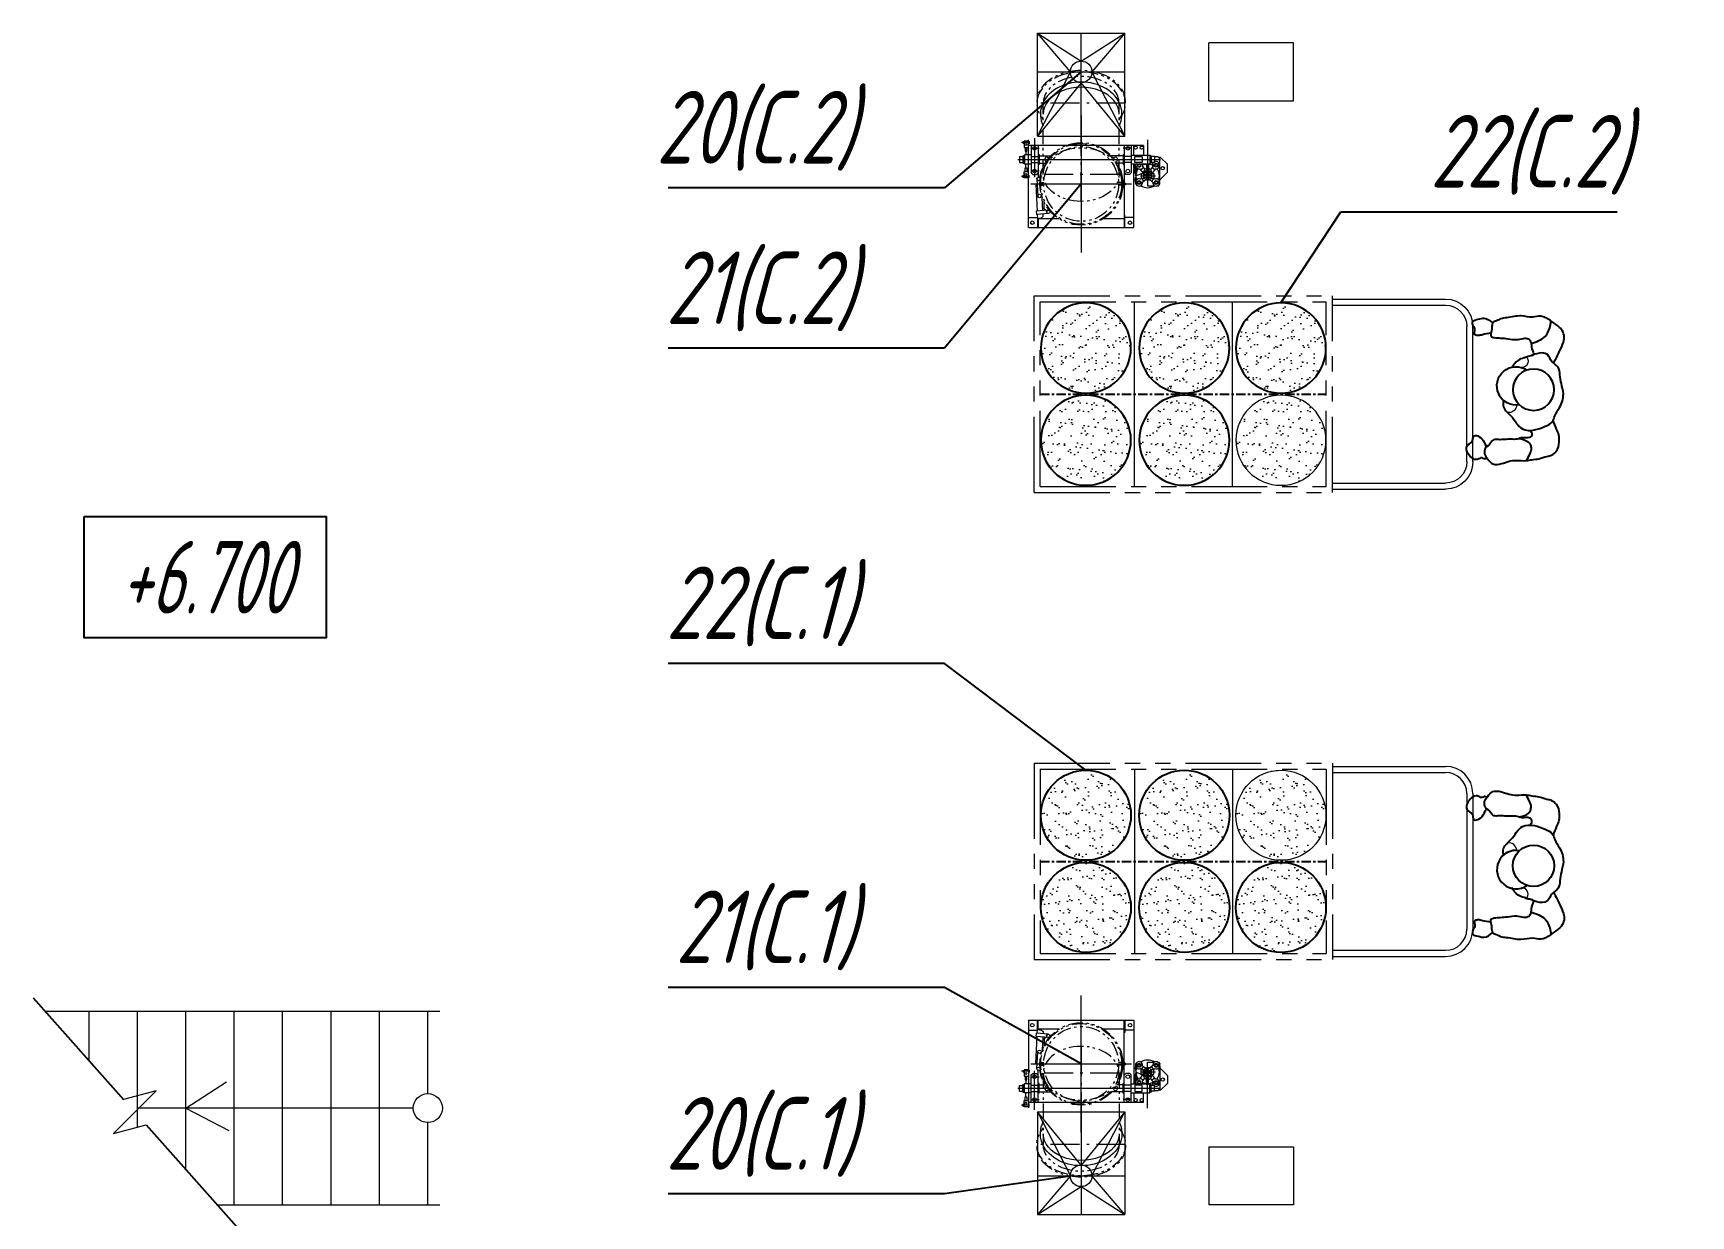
# Model space of a CAD drawing. Header units: millimetres. Extents: x -14296 to 10264, y -13087 to -5602.
# Drawn here: x -1589.6 to -1521.1, y -12655.8 to -12606.9 of the extents above; entities that cross this region are included whole.
import ezdxf
from ezdxf import colors
from ezdxf.entities.mleader import LeaderData, LeaderLine
from ezdxf.math import Vec2, Vec3

# ---------------------------------------------------------------- set-up
doc = ezdxf.new("R2010")
doc.units = ezdxf.units.MM
for name, pattern in [('ACAD_ISO10W100', [18, 12, -3, 0, -3]), ('ACAD_ISO12W100', [21, 12, -3, 0, -3, 0, -3]), ('CENTER2', [1.125, 0.75, -0.125, 0.125, -0.125]), ('PHANTOM2', [1.25, 0.625, -0.125, 0.125, -0.125, 0.125, -0.125])]:
    doc.linetypes.add(name, pattern=pattern)
for name, color, linetype, lineweight in [('1', 4, 'Continuous', 15), ('Линия выноска', 137, 'Continuous', 25), ('Рамка тонкая', 5, 'Continuous', 25), ('Строительный', 251, 'Continuous', 13), ('Текст', 7, 'Continuous', 20), ('Технологическое', 156, 'Continuous', 18)]:
    doc.layers.add(name, color=color, linetype=linetype, lineweight=lineweight)
for name, color, linetype in [('АР', 7, 'Continuous'), ('НОВЫЙ', 7, 'Continuous'), ('орудован', 7, 'Continuous')]:
    doc.layers.add(name, color=color, linetype=linetype)
doc.styles.add('Simplex', font='simplex.shx', dxfattribs={"width": 0.7, "oblique": 15})
pattern_1 = [(37.5, (-649.41193, -322.7076), (-0.0223344, 0.68315873), [0, -0.53891865, 0, -0.60273797, 0, -0.5761466]), (7.5, (-649.4119, -322.7076), (0.6274774, 1.0005968), [0, -0.29073243, 0, -0.4857359, 0, -0.18613967]), (327.5, (-649.84803, -322.7076), (1.1041249, 0.00200613), [0, -0.17727587, 0, -0.63819314, 0, -0.8331966]), (317.5, (-649.848, -322.7076), (1.0658278, 0.311181), [0, -0.08863794, 0, -0.41837106, 0, -0.47864486])]
pattern_2 = [(37.5, (-645.3432, -322.7076), (-0.0223344, 0.68315873), [0, -0.53891865, 0, -0.60273797, 0, -0.5761466]), (7.5, (-645.3432, -322.7076), (0.6274774, 1.0005968), [0, -0.29073243, 0, -0.4857359, 0, -0.18613967]), (327.5, (-645.7793, -322.7076), (1.1041249, 0.00200613), [0, -0.17727587, 0, -0.63819314, 0, -0.8331966]), (317.5, (-645.7793, -322.7076), (1.0658278, 0.311181), [0, -0.08863794, 0, -0.41837106, 0, -0.47864486])]
pattern_3 = [(37.5, (-641.3498, -322.7076), (-0.0223344, 0.68315873), [0, -0.53891865, 0, -0.60273797, 0, -0.5761466]), (7.5, (-641.3498, -322.7076), (0.6274774, 1.0005968), [0, -0.29073243, 0, -0.4857359, 0, -0.18613967]), (327.5, (-641.7859, -322.7076), (1.1041249, 0.00200613), [0, -0.17727587, 0, -0.63819314, 0, -0.8331966]), (317.5, (-641.7859, -322.7076), (1.0658278, 0.311181), [0, -0.08863794, 0, -0.41837106, 0, -0.47864486])]

# ---------------------------------------------------------------- blocks, each defined once
blk = doc.blocks.new('A$C33DA0663')
at = {"color": 5}
for p, q in [((-4.538, 1.448), (-2.77, 3.216)), ((-2.77, 3.216), (-4.119, 2.855)), ((-4.538, 1.448), (-3.19, 1.809))]:
    blk.add_line(p, q, dxfattribs=at)
at = {"layer": 'АР', "color": 5}
for p, q in [((-7.854, 7.057), (-4.119, 2.855)), ((-3.19, 1.809), (0.546, -2.393))]:
    blk.add_line(p, q, dxfattribs=at)
blk = doc.blocks.new('A$C7BDC3634')
h = blk.add_hatch()
h.set_pattern_fill('AR-SAND', color=256, scale=0.013959)
h.set_pattern_definition(pattern_1)
h.paths.add_polyline_path([(-22.357, 2.659, 1), (-18.635, 2.659, 1)])
h = blk.add_hatch()
h.set_pattern_fill('AR-SAND', color=256, scale=0.013959)
h.set_pattern_definition(pattern_2)
h.paths.add_polyline_path([(-18.288, 2.659, 1), (-14.566, 2.659, 1)])
h = blk.add_hatch()
h.set_pattern_fill('AR-SAND', color=256, scale=0.013959)
h.set_pattern_definition(pattern_3)
h.paths.add_polyline_path([(-14.295, 2.659, 1), (-10.573, 2.659, 1)])
h = blk.add_hatch()
h.set_pattern_fill('AR-SAND', color=256, scale=0.013959)
h.set_pattern_definition(pattern_1)
h.paths.add_polyline_path([(-22.357, -1.15, -1), (-18.635, -1.15, -1)])
h = blk.add_hatch()
h.set_pattern_fill('AR-SAND', color=256, scale=0.013959)
h.set_pattern_definition(pattern_2)
h.paths.add_polyline_path([(-18.288, -1.15, -1), (-14.566, -1.15, -1)])
h = blk.add_hatch()
h.set_pattern_fill('AR-SAND', color=256, scale=0.013959)
h.set_pattern_definition(pattern_3)
h.paths.add_polyline_path([(-14.295, -1.15, -1), (-10.573, -1.15, -1)])
at = {"color": 3, "linetype": 'PHANTOM2', "ltscale": 5}
for p, q in [((-22.63, 4.814), (-10.31, 4.814)), ((-22.63, 4.814), (-22.63, -3.306)), ((-10.31, 4.814), (-10.31, -3.306)), ((-22.38, 4.564), (-10.56, 4.564)), ((-22.38, 4.564), (-22.38, -3.056)), ((-10.56, 4.564), (-10.56, -3.056)), ((-22.63, -3.306), (-10.31, -3.306)), ((-22.38, -3.056), (-10.56, -3.056))]:
    blk.add_line(p, q, dxfattribs=at)
at = {"layer": '1', "color": 3}
for p, q in [((-18.485, 4.564), (-18.485, -3.056)), ((-14.433, 4.564), (-14.433, -3.056)), ((-10.31, 4.679), (-5.63, 4.679)), ((-10.31, 4.429), (-5.63, 4.429)), ((-4.755, 3.554), (-4.755, -2.046)), ((-4.505, 3.554), (-4.505, -2.046)), ((-10.31, -2.921), (-5.63, -2.921)), ((-10.31, -3.171), (-5.63, -3.171))]:
    blk.add_line(p, q, dxfattribs=at)
blk.add_circle((-12.434, 2.659), 1.861, dxfattribs=at)
for centre, radius, start, end in [((-5.63, 3.554), 1.125, 0, 90), ((-5.63, 3.554), 0.875, 0, 90), ((-5.63, -2.046), 1.125, 270, 0), ((-5.63, -2.046), 0.875, 270, 0)]:
    blk.add_arc(centre, radius, start, end, dxfattribs=at)
at = {"layer": 'НОВЫЙ', "color": 3, "linetype": 'CENTER2', "ltscale": 0.5}
blk.add_line((-22.38, 0.754), (-10.56, 0.754), dxfattribs=at)
at = {"layer": 'НОВЫЙ', "color": 3}
for centre in [(-20.496, 2.659), (-16.427, 2.659), (-20.496, -1.15), (-16.427, -1.15), (-12.434, -1.15)]:
    blk.add_circle(centre, 1.861, dxfattribs=at)
at = {"layer": 'орудован', "color": 3, "ltscale": 0.3}
blk.add_circle((-1.997, 0.571), 0.854, dxfattribs=at)
at = {"layer": 'орудован', "color": 3, "lineweight": -2, "ltscale": 0.3}
for centre, radius, start, end in [((-3.002, 1.212), 0.302, 358.73967, 104.37473), ((-2.467, -0.597), 0.248, 324.70805, 99.48056)]:
    blk.add_arc(centre, radius, start, end, dxfattribs=at)
at = {"layer": 'орудован', "color": 3, "ltscale": 0.3}
blk.add_arc((-2.717, 0.413), 0.793, 80.16708, 304.62116, dxfattribs=at)
for points in [[(-3.92, 3.394), (-4.036, 3.429), (-4.118, 3.385), (-4.219, 3.416), (-4.362, 3.459), (-4.61, 3.326), (-4.752, 3.096), (-4.758, 2.913), (-4.519, 2.683), (-4.481, 2.501), (-4.075, 2.671), (-3.92, 2.916), (-3.821, 2.836)], [(-2.119, 2.267), (-2.064, 2.45), (-2.152, 2.543), (-2.476, 2.553), (-2.666, 2.61), (-2.934, 2.618), (-3.185, 2.626), (-3.435, 2.634), (-3.644, 2.641), (-3.881, 2.892), (-3.932, 2.924), (-4.022, 3.091), (-4.017, 3.225), (-3.886, 3.437), (-3.674, 3.636), (-3.321, 3.626), (-3.003, 3.53), (-2.698, 3.492), (-2.299, 3.501), (-2.064, 3.462), (-1.775, 3.423), (-1.446, 3.327), (-1.253, 3.273), (-1.054, 3.113), (-0.936, 2.725), (-0.952, 2.443), (-1.04, 2.204), (-1.19, 1.841)], [(-2.583, 2.583), (-2.146, 2.817), (-2.098, 2.976), (-2.158, 3.23), (-2.299, 3.501)], [(-3.242, 1.029), (-3.239, 1.284), (-3.098, 1.484), (-2.928, 1.654), (-2.452, 2.192), (-1.959, 2.235), (-1.512, 2.082), (-1.225, 1.897), (-1.114, 1.655), (-0.922, 1.307), (-0.764, 0.743), (-0.845, 0.316), (-0.904, -0.048), (-0.983, -0.354), (-1.241, -0.597), (-1.422, -0.876), (-1.866, -0.916), (-2.155, -0.813), (-2.389, -0.74), (-2.631, -0.639), (-2.901, -0.33)], [(-1.152, -0.54), (-0.922, -1.015), (-0.76, -1.396), (-0.735, -1.665), (-0.856, -1.93), (-0.994, -2.065), (-1.301, -2.282), (-1.696, -2.466), (-2.022, -2.425), (-2.506, -2.475), (-3.116, -2.399), (-3.344, -2.36), (-3.521, -2.278), (-3.669, -2.21), (-3.707, -2.107), (-3.73, -1.857), (-3.751, -1.633), (-3.621, -1.585), (-3.368, -1.562), (-3.06, -1.534), (-2.697, -1.5), (-2.414, -1.549), (-2.216, -1.53), (-2.11, -1.403), (-2.061, -1.118), (-2.003, -0.865), (-2.219, -0.802), (-2.375, -0.741)], [(-2.093, -1.346), (-1.514, -1.632), (-1.325, -1.99), (-1.276, -2.266)], [(-3.756, -1.758), (-4.108, -1.698), (-4.297, -1.665), (-4.433, -1.715), (-4.415, -1.906), (-4.485, -2.058), (-4.515, -2.234), (-4.286, -2.339), (-4.03, -2.383), (-3.683, -2.191)]]:
    blk.add_spline(points, degree=3, dxfattribs=at)
blk = doc.blocks.new('_None')

msp = doc.modelspace()

# ---------------------------------------------------------------- linework, layer by layer
at = {"layer": 'Рамка тонкая'}
msp.add_lwpolyline([(-1587.5097, -12626.87237), (-1577.5097, -12626.87237), (-1577.5097, -12631.87237), (-1587.5097, -12631.87237)], close=True, dxfattribs=at)
at = {"layer": 'Строительный'}
for p, q in [((-1541.03241, -12609.70291), (-1541.03241, -12607.30291)), ((-1537.53241, -12607.30291), (-1541.03241, -12607.30291)), ((-1537.53241, -12609.70291), (-1537.53241, -12607.30291)), ((-1541.03241, -12609.70291), (-1537.53241, -12609.70291)), ((-1541.03241, -12652.90291), (-1537.53241, -12652.90291)), ((-1541.03241, -12652.90291), (-1541.03241, -12655.30291)), ((-1537.53241, -12652.90291), (-1537.53241, -12655.30291)), ((-1537.53241, -12655.30291), (-1541.03241, -12655.30291))]:
    msp.add_line(p, q, dxfattribs=at)
at = {"layer": 'Строительный', "ltscale": 0.3}
for p, q in [((-1589.1201, -12647.30291), (-1572.80741, -12647.30291)), ((-1587.30741, -12649.34219), (-1587.30741, -12647.30291)), ((-1585.30741, -12652.08558), (-1585.30741, -12647.30291)), ((-1583.30741, -12653.84219), (-1583.30741, -12647.30291)), ((-1581.30741, -12655.30291), (-1581.30741, -12647.30291)), ((-1579.30741, -12655.30291), (-1579.30741, -12647.30291)), ((-1577.30741, -12655.30291), (-1577.30741, -12647.30291)), ((-1575.30741, -12655.30291), (-1575.30741, -12647.30291)), ((-1573.30741, -12650.70291), (-1573.30741, -12647.30291)), ((-1583.30741, -12651.30291), (-1581.62308, -12650.22447)), ((-1573.90741, -12651.30291), (-1585.30741, -12651.30291)), ((-1583.30741, -12651.30291), (-1581.53128, -12652.22236)), ((-1573.30741, -12655.30291), (-1573.30741, -12651.90291)), ((-1582.00899, -12655.30291), (-1572.80741, -12655.30291))]:
    msp.add_line(p, q, dxfattribs=at)
msp.add_circle((-1573.30741, -12651.30291), 0.6, dxfattribs=at)
at = {"layer": 'Технологическое', "ltscale": 0.6}
for p, q in [((-1548.10741, -12606.90285), (-1544.50741, -12606.90285)), ((-1548.10741, -12611.15285), (-1548.10741, -12606.90285)), ((-1546.75241, -12608.50291), (-1548.10741, -12606.90285)), ((-1548.10741, -12606.90285), (-1546.30741, -12608.05791)), ((-1546.30741, -12611.15285), (-1546.30741, -12606.90285)), ((-1546.30741, -12608.05791), (-1544.50741, -12606.90285)), ((-1544.50741, -12606.90285), (-1545.86241, -12608.50291)), ((-1544.50741, -12611.15285), (-1544.50741, -12606.90285)), ((-1548.10741, -12608.50291), (-1544.50741, -12608.50291)), ((-1548.10741, -12611.15285), (-1546.75241, -12608.50291)), ((-1545.86241, -12608.50291), (-1544.50741, -12611.15285)), ((-1546.30741, -12608.94791), (-1548.10741, -12611.15285)), ((-1544.50741, -12611.15285), (-1546.30741, -12608.94791)), ((-1546.30741, -12610.29887), (-1546.30741, -12615.95789)), ((-1548.48491, -12611.35735), (-1548.66417, -12611.35735)), ((-1548.66417, -12611.35735), (-1548.66417, -12611.62154)), ((-1548.48491, -12614.93292), (-1548.48491, -12611.31419)), ((-1548.44989, -12611.36596), (-1548.44989, -12611.47365)), ((-1548.23145, -12611.23467), (-1548.23145, -12612.84514)), ((-1548.10741, -12611.15285), (-1544.50741, -12611.15285)), ((-1543.56113, -12611.30366), (-1543.56113, -12613.20205)), ((-1548.85146, -12612.00104), (-1548.85146, -12612.24067)), ((-1548.85146, -12612.00104), (-1548.71748, -12612.00104)), ((-1548.44989, -12611.41981), (-1548.76621, -12611.41981)), ((-1548.71748, -12612.00104), (-1548.71748, -12611.9647)), ((-1548.71748, -12611.9647), (-1548.67529, -12611.9647)), ((-1548.71748, -12612.00104), (-1548.71748, -12612.24067)), ((-1548.7083, -12611.36982), (-1548.7083, -12611.47414)), ((-1548.67529, -12611.9647), (-1548.65419, -12611.93898)), ((-1548.67529, -12611.9647), (-1548.67529, -12612.27701)), ((-1548.66417, -12611.62154), (-1548.48491, -12611.62154)), ((-1548.36751, -12611.93054), (-1548.65419, -12611.93054)), ((-1548.65419, -12611.93054), (-1548.65419, -12612.31118)), ((-1548.62312, -12611.62154), (-1548.62312, -12611.77198)), ((-1548.62312, -12611.77198), (-1548.55789, -12611.77198)), ((-1548.5905, -12611.77198), (-1548.5905, -12611.92758)), ((-1548.55789, -12611.77198), (-1548.55789, -12611.62154)), ((-1543.73508, -12611.53757), (-1548.47321, -12611.53757)), ((-1548.3871, -12611.65336), (-1548.04272, -12611.65336)), ((-1548.36751, -12611.53757), (-1548.36751, -12612.67197)), ((-1548.36751, -12611.99374), (-1548.08283, -12611.99374)), ((-1548.08283, -12611.53757), (-1548.08283, -12612.85705)), ((-1548.04114, -12611.91862), (-1548.08283, -12611.91862)), ((-1548.04114, -12611.91862), (-1548.04114, -12612.32309)), ((-1548.04114, -12611.91862), (-1548.04114, -12611.91862)), ((-1548.04114, -12611.97235), (-1547.56114, -12611.97235)), ((-1544.57367, -12611.97235), (-1545.05367, -12611.97235)), ((-1544.57367, -12611.91862), (-1544.53198, -12611.91862)), ((-1544.57367, -12611.91862), (-1544.57367, -12612.32309)), ((-1544.22772, -12611.65336), (-1544.57209, -12611.65336)), ((-1544.53198, -12611.53757), (-1544.53198, -12613.06545)), ((-1544.24731, -12611.99374), (-1544.53198, -12611.99374)), ((-1544.24731, -12611.53757), (-1544.24731, -12612.67197)), ((-1544.24731, -12611.93898), (-1543.47531, -12611.93898)), ((-1544.12991, -12611.93898), (-1544.12991, -12611.53757)), ((-1544.08714, -12611.99401), (-1543.78976, -12611.99401)), ((-1544.08714, -12612.2477), (-1544.08714, -12611.99401)), ((-1543.78976, -12611.99401), (-1543.78976, -12612.2477)), ((-1543.73508, -12611.53757), (-1543.73508, -12611.93898)), ((-1543.47531, -12611.93898), (-1543.47531, -12612.30274)), ((-1543.45421, -12611.9647), (-1543.47531, -12611.93898)), ((-1543.41201, -12611.9647), (-1543.45421, -12611.9647)), ((-1543.45421, -12611.9647), (-1543.45421, -12612.27701)), ((-1543.41201, -12612.00104), (-1543.41201, -12611.9647)), ((-1543.27804, -12612.00104), (-1543.41201, -12612.00104)), ((-1543.41201, -12612.00104), (-1543.41201, -12612.24067)), ((-1543.27804, -12612.00104), (-1543.27804, -12612.24067)), ((-1543.13854, -12612.01235), (-1543.27804, -12612.01235)), ((-1543.06075, -12612.09014), (-1543.13854, -12612.01235)), ((-1543.02358, -12612.03978), (-1543.1111, -12612.03978)), ((-1542.74471, -12612.31865), (-1543.02358, -12612.03978)), ((-1548.93047, -12612.12086), (-1543.03018, -12612.12086)), ((-1548.85146, -12612.24067), (-1548.71748, -12612.24067)), ((-1548.71748, -12612.24067), (-1548.71748, -12612.27701)), ((-1548.71748, -12612.27701), (-1548.67529, -12612.27701)), ((-1548.67529, -12612.27701), (-1548.65419, -12612.30274)), ((-1548.66417, -12612.88437), (-1548.66417, -12612.62018)), ((-1548.66417, -12612.62018), (-1548.48491, -12612.62018)), ((-1548.36751, -12612.31118), (-1548.65419, -12612.31118)), ((-1548.62312, -12612.62018), (-1548.62312, -12612.46974)), ((-1548.62312, -12612.46974), (-1548.55789, -12612.46974)), ((-1548.5905, -12612.46974), (-1548.5905, -12612.31414)), ((-1548.55789, -12612.46974), (-1548.55789, -12612.62018)), ((-1548.3871, -12612.58835), (-1548.04272, -12612.58835)), ((-1548.36751, -12612.24798), (-1548.08283, -12612.24798)), ((-1548.36751, -12612.67197), (-1548.30418, -12612.7353)), ((-1548.30418, -12612.7353), (-1548.15928, -12612.7353)), ((-1548.08283, -12612.65942), (-1548.15872, -12612.7353)), ((-1548.04114, -12612.32309), (-1548.08283, -12612.32309)), ((-1548.04114, -12612.26937), (-1547.78062, -12612.26937)), ((-1547.89714, -12612.51112), (-1547.92566, -12612.50005)), ((-1547.84735, -12612.3957), (-1547.84735, -12612.26937)), ((-1544.57367, -12612.26937), (-1544.8342, -12612.26937)), ((-1544.76746, -12612.3957), (-1544.76746, -12612.26937)), ((-1544.71768, -12612.51112), (-1544.68915, -12612.50005)), ((-1544.57367, -12612.32309), (-1544.53198, -12612.32309)), ((-1544.24731, -12612.24798), (-1544.53198, -12612.24798)), ((-1544.53198, -12612.65942), (-1544.45609, -12612.7353)), ((-1544.31063, -12612.7353), (-1544.45554, -12612.7353)), ((-1544.24731, -12612.67197), (-1544.31063, -12612.7353)), ((-1544.24731, -12612.30274), (-1543.60196, -12612.30274)), ((-1544.12991, -12614.93292), (-1544.12991, -12612.30274)), ((-1544.09108, -12612.55701), (-1544.09108, -12612.42789)), ((-1544.09108, -12612.42789), (-1544.04664, -12612.42789)), ((-1544.04664, -12612.55701), (-1544.09108, -12612.55701)), ((-1543.78976, -12612.2477), (-1544.08714, -12612.2477)), ((-1544.07903, -12612.42789), (-1544.07903, -12612.30274)), ((-1544.07903, -12612.703), (-1544.07903, -12612.55701)), ((-1544.04664, -12612.703), (-1544.07903, -12612.703)), ((-1544.04664, -12612.80088), (-1544.04664, -12612.41366)), ((-1544.04664, -12612.80088), (-1543.81485, -12612.69741)), ((-1544.00155, -12612.59656), (-1544.00155, -12612.45307)), ((-1543.88975, -12612.50163), (-1543.73211, -12612.7033)), ((-1543.85563, -12612.54527), (-1543.7378, -12612.45316)), ((-1543.82456, -12612.7033), (-1543.82456, -12612.89847)), ((-1543.82456, -12612.7033), (-1543.72703, -12612.7033)), ((-1543.77191, -12612.40952), (-1543.67552, -12612.53284)), ((-1543.72703, -12612.7033), (-1543.72703, -12612.89847)), ((-1543.60196, -12612.29526), (-1543.5203, -12612.29526)), ((-1543.60196, -12612.29526), (-1543.60196, -12612.96168)), ((-1543.60196, -12612.70318), (-1543.5203, -12612.70318)), ((-1543.5203, -12612.29526), (-1543.5203, -12612.96168)), ((-1543.5203, -12612.30274), (-1543.47531, -12612.30274)), ((-1543.45421, -12612.27701), (-1543.47531, -12612.30274)), ((-1543.41201, -12612.27701), (-1543.45421, -12612.27701)), ((-1543.35035, -12612.40952), (-1543.44675, -12612.53284)), ((-1543.27804, -12612.24067), (-1543.41201, -12612.24067)), ((-1543.41201, -12612.24067), (-1543.41201, -12612.27701)), ((-1543.39523, -12612.7033), (-1543.2977, -12612.7033)), ((-1543.39523, -12612.7033), (-1543.39523, -12612.89847)), ((-1543.23251, -12612.50163), (-1543.39016, -12612.7033)), ((-1543.26663, -12612.54527), (-1543.38446, -12612.45316)), ((-1543.2977, -12612.7033), (-1543.2977, -12612.89847)), ((-1543.06075, -12613.03254), (-1543.06075, -12612.09014)), ((-1542.74471, -12612.64425), (-1543.06075, -12612.96028)), ((-1542.74471, -12612.64425), (-1542.74471, -12612.31865)), ((-1548.44989, -12612.82191), (-1548.76621, -12612.82191)), ((-1548.7083, -12612.8719), (-1548.7083, -12612.76758)), ((-1548.48491, -12612.88437), (-1548.66417, -12612.88437)), ((-1548.44989, -12612.87576), (-1548.44989, -12612.76806)), ((-1548.38408, -12613.12838), (-1544.23073, -12613.12838)), ((-1548.12379, -12613.15778), (-1548.18251, -12613.15778)), ((-1548.18251, -12613.15778), (-1548.12604, -12614.25153)), ((-1548.13579, -12612.92525), (-1548.09924, -12613.63315)), ((-1547.97574, -12613.07644), (-1547.85323, -12613.07644)), ((-1547.97574, -12613.18032), (-1547.85323, -12613.18032)), ((-1544.63908, -12613.07644), (-1544.76159, -12613.07644)), ((-1544.63908, -12613.18032), (-1544.76159, -12613.18032)), ((-1544.53198, -12613.19131), (-1544.53198, -12614.93292)), ((-1544.06605, -12612.95848), (-1544.12991, -12612.95848)), ((-1544.06605, -12612.87066), (-1544.04334, -12612.85732)), ((-1544.06605, -12613.069), (-1544.06605, -12612.87066)), ((-1543.86116, -12612.80088), (-1543.23405, -12612.80088)), ((-1543.85926, -12612.9318), (-1543.81501, -12612.89847)), ((-1543.82456, -12612.89847), (-1543.72703, -12612.89847)), ((-1543.81501, -12612.89847), (-1543.72503, -12613.01794)), ((-1543.76928, -12613.05127), (-1543.63444, -12612.94971)), ((-1543.72703, -12612.74265), (-1543.60196, -12612.74265)), ((-1543.72703, -12612.85912), (-1543.60196, -12612.85912)), ((-1543.56113, -12613.20205), (-1543.27202, -12613.20205)), ((-1543.5203, -12612.74265), (-1543.39523, -12612.74265)), ((-1543.5203, -12612.85912), (-1543.39523, -12612.85912)), ((-1543.35298, -12613.05127), (-1543.48783, -12612.94971)), ((-1543.30725, -12612.89847), (-1543.39723, -12613.01794)), ((-1543.39523, -12612.89847), (-1543.2977, -12612.89847)), ((-1543.263, -12612.9318), (-1543.30725, -12612.89847)), ((-1543.13823, -12613.20205), (-1543.11564, -12613.20205)), ((-1543.11564, -12613.20205), (-1543.06075, -12613.12838)), ((-1543.06075, -12613.12838), (-1543.06075, -12613.10547)), ((-1547.88728, -12614.23273), (-1547.9149, -12613.69778)), ((-1547.83935, -12614.16683), (-1547.83935, -12613.87764)), ((-1544.71768, -12613.74563), (-1544.68915, -12613.75671)), ((-1548.48491, -12614.51932), (-1548.11441, -12614.51932)), ((-1547.66938, -12614.21558), (-1548.16468, -12614.25457)), ((-1548.16468, -12614.25457), (-1548.15363, -12614.39492)), ((-1547.65834, -12614.35594), (-1548.15363, -12614.39492)), ((-1548.11878, -12614.39218), (-1548.11041, -12614.55425)), ((-1548.11441, -12614.51932), (-1548.11441, -12614.93292)), ((-1548.11041, -12614.55425), (-1547.94161, -12614.52707)), ((-1548.08283, -12614.54981), (-1548.08283, -12614.93292)), ((-1547.22583, -12614.5653), (-1548.08283, -12614.5653)), ((-1547.94161, -12614.52707), (-1547.8755, -12614.46096)), ((-1547.8755, -12614.46096), (-1547.88002, -12614.37339)), ((-1547.76069, -12614.22277), (-1547.83935, -12614.16683)), ((-1544.53198, -12614.5653), (-1545.38899, -12614.5653)), ((-1544.50041, -12614.42289), (-1544.53198, -12614.42289)), ((-1544.50041, -12614.93292), (-1544.50041, -12614.42289)), ((-1544.12991, -12614.51932), (-1544.50041, -12614.51932)), ((-1548.48491, -12614.93292), (-1544.12991, -12614.93292)), ((-1546.30741, -12652.30695), (-1546.30741, -12646.64794)), ((-1548.48491, -12647.6729), (-1544.12991, -12647.6729)), ((-1548.48491, -12647.6729), (-1548.48491, -12651.29163)), ((-1548.11441, -12648.0865), (-1548.11441, -12647.6729)), ((-1548.08283, -12648.05601), (-1548.08283, -12647.6729)), ((-1544.53198, -12649.41451), (-1544.53198, -12647.6729)), ((-1544.50041, -12647.6729), (-1544.50041, -12648.18293)), ((-1544.12991, -12647.6729), (-1544.12991, -12650.30308)), ((-1548.48491, -12648.0865), (-1548.11441, -12648.0865)), ((-1548.18251, -12649.44804), (-1548.12604, -12648.3543)), ((-1548.16468, -12648.35125), (-1548.15363, -12648.2109)), ((-1547.66938, -12648.39024), (-1548.16468, -12648.35125)), ((-1547.65834, -12648.24988), (-1548.15363, -12648.2109)), ((-1548.11878, -12648.21364), (-1548.11041, -12648.05157)), ((-1548.11041, -12648.05157), (-1547.94161, -12648.07875)), ((-1547.22583, -12648.04052), (-1548.08283, -12648.04052)), ((-1547.94161, -12648.07875), (-1547.8755, -12648.14486)), ((-1547.8755, -12648.14486), (-1547.88002, -12648.23243)), ((-1544.53198, -12648.04052), (-1545.38899, -12648.04052)), ((-1544.50041, -12648.18293), (-1544.53198, -12648.18293)), ((-1544.12991, -12648.0865), (-1544.50041, -12648.0865)), ((-1548.13579, -12649.68057), (-1548.09924, -12648.97267)), ((-1547.88728, -12648.37309), (-1547.9149, -12648.90805)), ((-1547.76069, -12648.38305), (-1547.83935, -12648.43899)), ((-1547.83935, -12648.43899), (-1547.83935, -12648.72818)), ((-1544.71768, -12648.86019), (-1544.68915, -12648.84911)), ((-1548.48491, -12649.72145), (-1548.66417, -12649.72145)), ((-1548.66417, -12649.72145), (-1548.66417, -12649.98565)), ((-1548.44989, -12649.73006), (-1548.44989, -12649.83776)), ((-1548.38408, -12649.47744), (-1544.23073, -12649.47744)), ((-1548.12379, -12649.44804), (-1548.18251, -12649.44804)), ((-1547.97574, -12649.4255), (-1547.85323, -12649.4255)), ((-1547.97574, -12649.52939), (-1547.85323, -12649.52939)), ((-1544.63908, -12649.4255), (-1544.76159, -12649.4255)), ((-1544.63908, -12649.52939), (-1544.76159, -12649.52939)), ((-1544.53198, -12651.06825), (-1544.53198, -12649.54037)), ((-1544.06605, -12649.64734), (-1544.12991, -12649.64734)), ((-1544.06605, -12649.53682), (-1544.06605, -12649.73516)), ((-1543.85926, -12649.67403), (-1543.81501, -12649.70735)), ((-1543.82456, -12649.90252), (-1543.82456, -12649.70735)), ((-1543.82456, -12649.70735), (-1543.72703, -12649.70735)), ((-1543.81501, -12649.70735), (-1543.72503, -12649.58788)), ((-1543.76928, -12649.55455), (-1543.63444, -12649.65611)), ((-1543.72703, -12649.90252), (-1543.72703, -12649.70735)), ((-1543.60196, -12650.31056), (-1543.60196, -12649.64414)), ((-1543.56113, -12651.30217), (-1543.56113, -12649.40377)), ((-1543.56113, -12649.40377), (-1543.27202, -12649.40377)), ((-1543.5203, -12650.31056), (-1543.5203, -12649.64414)), ((-1543.35298, -12649.55455), (-1543.48783, -12649.65611)), ((-1543.30725, -12649.70735), (-1543.39723, -12649.58788)), ((-1543.39523, -12649.70735), (-1543.2977, -12649.70735)), ((-1543.39523, -12649.90252), (-1543.39523, -12649.70735)), ((-1543.263, -12649.67403), (-1543.30725, -12649.70735)), ((-1543.2977, -12649.90252), (-1543.2977, -12649.70735)), ((-1543.13823, -12649.40377), (-1543.11564, -12649.40377)), ((-1543.11564, -12649.40377), (-1543.06075, -12649.47744)), ((-1543.06075, -12649.47744), (-1543.06075, -12649.50036)), ((-1543.06075, -12649.57328), (-1543.06075, -12650.51568)), ((-1542.74471, -12649.96157), (-1543.06075, -12649.64554)), ((-1548.85146, -12650.60478), (-1548.85146, -12650.36515)), ((-1548.85146, -12650.36515), (-1548.71748, -12650.36515)), ((-1548.44989, -12649.78391), (-1548.76621, -12649.78391)), ((-1548.71748, -12650.36515), (-1548.71748, -12650.32881)), ((-1548.71748, -12650.32881), (-1548.67529, -12650.32881)), ((-1548.71748, -12650.60478), (-1548.71748, -12650.36515)), ((-1548.7083, -12649.73392), (-1548.7083, -12649.83824)), ((-1548.67529, -12650.32881), (-1548.65419, -12650.30308)), ((-1548.67529, -12650.64112), (-1548.67529, -12650.32881)), ((-1548.66417, -12649.98565), (-1548.48491, -12649.98565)), ((-1548.65419, -12650.67528), (-1548.65419, -12650.29465)), ((-1548.36751, -12650.29465), (-1548.65419, -12650.29465)), ((-1548.62312, -12649.98565), (-1548.62312, -12650.13608)), ((-1548.62312, -12650.13608), (-1548.55789, -12650.13608)), ((-1548.5905, -12650.13608), (-1548.5905, -12650.29168)), ((-1548.55789, -12650.13608), (-1548.55789, -12649.98565)), ((-1548.3871, -12650.01747), (-1548.04272, -12650.01747)), ((-1548.36751, -12649.93385), (-1548.30418, -12649.87052)), ((-1548.36751, -12651.06825), (-1548.36751, -12649.93385)), ((-1548.36751, -12650.35784), (-1548.08283, -12650.35784)), ((-1548.30418, -12649.87052), (-1548.15928, -12649.87052)), ((-1548.23145, -12651.37115), (-1548.23145, -12649.76068)), ((-1548.08283, -12649.94641), (-1548.15872, -12649.87052)), ((-1548.08283, -12651.06825), (-1548.08283, -12649.74877)), ((-1548.04114, -12650.28273), (-1548.08283, -12650.28273)), ((-1548.04114, -12650.6872), (-1548.04114, -12650.28273)), ((-1548.04114, -12650.33646), (-1547.78062, -12650.33646)), ((-1547.89714, -12650.0947), (-1547.92566, -12650.10577)), ((-1547.84735, -12650.21012), (-1547.84735, -12650.33646)), ((-1544.57367, -12650.33646), (-1544.8342, -12650.33646)), ((-1544.76746, -12650.21012), (-1544.76746, -12650.33646)), ((-1544.71768, -12650.0947), (-1544.68915, -12650.10577)), ((-1544.57367, -12650.28273), (-1544.53198, -12650.28273)), ((-1544.57367, -12650.6872), (-1544.57367, -12650.28273)), ((-1544.53198, -12649.94641), (-1544.45609, -12649.87052)), ((-1544.24731, -12650.35784), (-1544.53198, -12650.35784)), ((-1544.31063, -12649.87052), (-1544.45554, -12649.87052)), ((-1544.24731, -12649.93385), (-1544.31063, -12649.87052)), ((-1544.24731, -12651.06825), (-1544.24731, -12649.93385)), ((-1544.24731, -12650.30308), (-1543.60196, -12650.30308)), ((-1544.04664, -12650.04881), (-1544.09108, -12650.04881)), ((-1544.09108, -12650.04881), (-1544.09108, -12650.17793)), ((-1544.09108, -12650.17793), (-1544.04664, -12650.17793)), ((-1543.78976, -12650.35812), (-1544.08714, -12650.35812)), ((-1544.08714, -12650.35812), (-1544.08714, -12650.61181)), ((-1544.04664, -12649.90282), (-1544.07903, -12649.90282)), ((-1544.07903, -12649.90282), (-1544.07903, -12650.04881)), ((-1544.07903, -12650.17793), (-1544.07903, -12650.30308)), ((-1544.06605, -12649.73516), (-1544.04334, -12649.74851)), ((-1544.04664, -12649.80494), (-1543.81485, -12649.90841)), ((-1544.04664, -12649.80494), (-1544.04664, -12650.19216)), ((-1544.00155, -12650.00926), (-1544.00155, -12650.15275)), ((-1543.88975, -12650.10419), (-1543.73211, -12649.90252)), ((-1543.86116, -12649.80494), (-1543.23405, -12649.80494)), ((-1543.85563, -12650.06055), (-1543.7378, -12650.15266)), ((-1543.82456, -12649.90252), (-1543.72703, -12649.90252)), ((-1543.78976, -12650.61181), (-1543.78976, -12650.35812)), ((-1543.77191, -12650.1963), (-1543.67552, -12650.07299)), ((-1543.72703, -12649.7467), (-1543.60196, -12649.7467)), ((-1543.72703, -12649.86318), (-1543.60196, -12649.86318)), ((-1543.60196, -12649.90264), (-1543.5203, -12649.90264)), ((-1543.60196, -12650.31056), (-1543.5203, -12650.31056)), ((-1543.5203, -12649.7467), (-1543.39523, -12649.7467)), ((-1543.5203, -12649.86318), (-1543.39523, -12649.86318)), ((-1543.5203, -12650.30308), (-1543.47531, -12650.30308)), ((-1543.47531, -12650.66684), (-1543.47531, -12650.30308)), ((-1543.45421, -12650.32881), (-1543.47531, -12650.30308)), ((-1543.41201, -12650.32881), (-1543.45421, -12650.32881)), ((-1543.45421, -12650.64112), (-1543.45421, -12650.32881)), ((-1543.35035, -12650.1963), (-1543.44675, -12650.07299)), ((-1543.41201, -12650.36515), (-1543.41201, -12650.32881)), ((-1543.27804, -12650.36515), (-1543.41201, -12650.36515)), ((-1543.41201, -12650.60478), (-1543.41201, -12650.36515)), ((-1543.39523, -12649.90252), (-1543.2977, -12649.90252)), ((-1543.23251, -12650.10419), (-1543.39016, -12649.90252)), ((-1543.26663, -12650.06055), (-1543.38446, -12650.15266)), ((-1543.27804, -12650.60478), (-1543.27804, -12650.36515)), ((-1542.74471, -12650.28717), (-1543.02358, -12650.56604)), ((-1542.74471, -12649.96157), (-1542.74471, -12650.28717)), ((-1548.93047, -12650.48496), (-1543.03018, -12650.48496)), ((-1548.85146, -12650.60478), (-1548.71748, -12650.60478)), ((-1548.71748, -12650.60478), (-1548.71748, -12650.64112)), ((-1548.71748, -12650.64112), (-1548.67529, -12650.64112)), ((-1548.67529, -12650.64112), (-1548.65419, -12650.66684)), ((-1548.66417, -12651.24847), (-1548.66417, -12650.98428)), ((-1548.66417, -12650.98428), (-1548.48491, -12650.98428)), ((-1548.36751, -12650.67528), (-1548.65419, -12650.67528)), ((-1548.62312, -12650.98428), (-1548.62312, -12650.83385)), ((-1548.62312, -12650.83385), (-1548.55789, -12650.83385)), ((-1548.5905, -12650.83385), (-1548.5905, -12650.67824)), ((-1548.55789, -12650.83385), (-1548.55789, -12650.98428)), ((-1543.73508, -12651.06825), (-1548.47321, -12651.06825)), ((-1548.3871, -12650.95246), (-1548.04272, -12650.95246)), ((-1548.36751, -12650.61208), (-1548.08283, -12650.61208)), ((-1548.04114, -12650.6872), (-1548.08283, -12650.6872)), ((-1548.04114, -12650.63347), (-1547.56114, -12650.63347)), ((-1548.04114, -12650.6872), (-1548.04114, -12650.6872)), ((-1544.57367, -12650.63347), (-1545.05367, -12650.63347)), ((-1544.57367, -12650.6872), (-1544.53198, -12650.6872)), ((-1544.22772, -12650.95246), (-1544.57209, -12650.95246)), ((-1544.24731, -12650.61208), (-1544.53198, -12650.61208)), ((-1544.24731, -12650.66684), (-1543.47531, -12650.66684)), ((-1544.12991, -12650.66684), (-1544.12991, -12651.06825)), ((-1544.08714, -12650.61181), (-1543.78976, -12650.61181)), ((-1543.73508, -12651.06825), (-1543.73508, -12650.66684)), ((-1543.45421, -12650.64112), (-1543.47531, -12650.66684)), ((-1543.41201, -12650.64112), (-1543.45421, -12650.64112)), ((-1543.27804, -12650.60478), (-1543.41201, -12650.60478)), ((-1543.41201, -12650.60478), (-1543.41201, -12650.64112)), ((-1543.13854, -12650.59348), (-1543.27804, -12650.59348)), ((-1543.06075, -12650.51568), (-1543.13854, -12650.59348)), ((-1543.02358, -12650.56604), (-1543.1111, -12650.56604)), ((-1548.44989, -12651.18602), (-1548.76621, -12651.18602)), ((-1548.7083, -12651.23601), (-1548.7083, -12651.13169)), ((-1548.48491, -12651.24847), (-1548.66417, -12651.24847)), ((-1548.44989, -12651.23986), (-1548.44989, -12651.13217)), ((-1548.10741, -12651.45297), (-1544.50741, -12651.45297)), ((-1548.10741, -12651.45297), (-1548.10741, -12655.70297)), ((-1546.30741, -12653.65791), (-1548.10741, -12651.45297)), ((-1548.10741, -12651.45297), (-1546.75241, -12654.10291)), ((-1546.30741, -12651.45297), (-1546.30741, -12655.70297)), ((-1544.50741, -12651.45297), (-1546.30741, -12653.65791)), ((-1545.86241, -12654.10291), (-1544.50741, -12651.45297)), ((-1544.50741, -12651.45297), (-1544.50741, -12655.70297)), ((-1548.10741, -12654.10291), (-1544.50741, -12654.10291)), ((-1546.75241, -12654.10291), (-1548.10741, -12655.70297)), ((-1544.50741, -12655.70297), (-1545.86241, -12654.10291)), ((-1548.10741, -12655.70297), (-1546.30741, -12654.54791)), ((-1546.30741, -12654.54791), (-1544.50741, -12655.70297)), ((-1548.10741, -12655.70297), (-1544.50741, -12655.70297))]:
    msp.add_line(p, q, dxfattribs=at)
at = {"layer": 'Технологическое', "linetype": 'ACAD_ISO10W100', "ltscale": 0.1}
for p, q in [((-1546.30741, -12613.85013), (-1546.30741, -12608.44659)), ((-1544.47664, -12609.79855), (-1548.13818, -12609.79855)), ((-1544.74166, -12612.74298), (-1547.87315, -12612.74298)), ((-1546.30741, -12648.75569), (-1546.30741, -12654.15923)), ((-1544.74166, -12649.86284), (-1547.87315, -12649.86284)), ((-1544.47664, -12652.80727), (-1548.13818, -12652.80727))]:
    msp.add_line(p, q, dxfattribs=at)
at = {"layer": 'Технологическое', "linetype": 'ACAD_ISO12W100', "ltscale": 0.05}
for p, q in [((-1547.87315, -12612.74298), (-1547.87315, -12609.79855)), ((-1544.74166, -12612.74298), (-1544.74166, -12609.79855)), ((-1547.87315, -12649.86284), (-1547.87315, -12652.80727)), ((-1544.74166, -12649.86284), (-1544.74166, -12652.80727))]:
    msp.add_line(p, q, dxfattribs=at)
at = {"layer": 'Технологическое', "ltscale": 0.6}
for centre, radius in [((-1546.30741, -12608.50291), 0.445), ((-1548.58968, -12611.50534), 0.03918), ((-1548.23145, -12611.65336), 0.07604), ((-1544.38336, -12611.65336), 0.07604), ((-1544.05499, -12611.63339), 0.06552), ((-1543.81, -12611.63339), 0.06552), ((-1548.58968, -12612.73638), 0.03918), ((-1548.23145, -12612.5979), 0.07604), ((-1544.38336, -12612.5979), 0.07604), ((-1543.21212, -12612.35412), 0.07987), ((-1543.21212, -12612.35412), 0.05447), ((-1542.93531, -12612.48145), 0.06571), ((-1548.0654, -12612.92525), 0.0704), ((-1544.53937, -12613.12838), 0.06336), ((-1544.53937, -12613.12838), 0.04646), ((-1543.91714, -12613.069), 0.07987), ((-1543.91714, -12613.069), 0.05447), ((-1543.20513, -12613.069), 0.07987), ((-1543.20513, -12613.069), 0.05447), ((-1548.02894, -12613.62952), 0.0704), ((-1548.32625, -12614.73089), 0.07283), ((-1547.66418, -12614.28578), 0.0704), ((-1544.28857, -12614.73089), 0.07283), ((-1548.32625, -12647.87493), 0.07283), ((-1547.66418, -12648.32004), 0.0704), ((-1544.28857, -12647.87493), 0.07283), ((-1548.02894, -12648.9763), 0.0704), ((-1548.0654, -12649.68057), 0.0704), ((-1544.53937, -12649.47744), 0.06336), ((-1544.53937, -12649.47744), 0.04646), ((-1543.91714, -12649.53682), 0.07987), ((-1543.91714, -12649.53682), 0.05447), ((-1543.20513, -12649.53682), 0.07987), ((-1543.20513, -12649.53682), 0.05447), ((-1548.58968, -12649.86944), 0.03918), ((-1548.23145, -12650.00792), 0.07604), ((-1544.38336, -12650.00792), 0.07604), ((-1543.21212, -12650.2517), 0.07987), ((-1543.21212, -12650.2517), 0.05447), ((-1542.93531, -12650.12437), 0.06571), ((-1548.58968, -12651.10048), 0.03918), ((-1548.23145, -12650.95246), 0.07604), ((-1544.38336, -12650.95246), 0.07604), ((-1544.05499, -12650.97243), 0.06552), ((-1543.81, -12650.97243), 0.06552), ((-1546.30741, -12654.10291), 0.445)]:
    msp.add_circle(centre, radius, dxfattribs=at)
at = {"layer": 'Технологическое', "linetype": 'ACAD_ISO12W100', "ltscale": 0.05}
for centre, radius in [((-1546.30741, -12613.12838), 1.70536), ((-1546.30741, -12613.12838), 1.66914), ((-1546.30741, -12613.12838), 1.54669), ((-1546.30741, -12649.47744), 1.70536), ((-1546.30741, -12649.47744), 1.66914), ((-1546.30741, -12649.47744), 1.54669)]:
    msp.add_circle(centre, radius, dxfattribs=at)
at = {"layer": 'Технологическое', "ltscale": 0.6}
for centre, radius, start, end in [((-1547.72389, -12612.12086), 0.09506, 32.8562207, 256.2964855), ((-1544.89093, -12612.12086), 0.09506, 283.7035145, 147.1437793), ((-1546.30741, -12613.12838), 1.73596, 158.780003, 171.3889544), ((-1546.30741, -12613.12838), 1.73596, 1.7871584, 21.219997), ((-1543.91014, -12612.35412), 0.14891, 159.8148348, 277.8708262), ((-1543.56113, -12612.80088), 0.4855, 141.645874, 199.2396706), ((-1543.91014, -12612.35412), 0.07987, 139.9580529, 40.0419471), ((-1543.91014, -12612.35412), 0.05447, 109.3680151, 70.6319849), ((-1543.91014, -12612.35412), 0.14891, 338.1598457, 20.1851652), ((-1543.56113, -12612.80088), 0.4855, 94.8243785, 114.3478227), ((-1543.56113, -12612.653), 0.1659, 104.2482186, 195.6755087), ((-1543.56113, -12612.74265), 0.1659, 104.2482186, 180), ((-1543.56113, -12612.80088), 0.1659, 104.2482186, 159.4485485), ((-1543.56113, -12612.80088), 0.4855, 65.6521773, 85.1756215), ((-1543.56113, -12612.653), 0.1659, 344.3244913, 75.7517814), ((-1543.56113, -12612.74265), 0.1659, 0, 75.7517814), ((-1543.56113, -12612.80088), 0.1659, 20.5514515, 75.7517814), ((-1543.21212, -12612.35412), 0.14891, 130.372884, 201.8401543), ((-1543.21212, -12612.35412), 0.14891, 262.1291738, 116.2718955), ((-1543.56113, -12612.80088), 0.4855, 340.7603294, 38.354126), ((-1546.30741, -12613.12838), 1.73596, 338.780003, 358.2128416), ((-1543.91714, -12613.069), 0.14891, 67.1291738, 6.8401543), ((-1543.56113, -12612.80088), 0.4855, 234.7296575, 305.2703425), ((-1543.56113, -12612.80088), 0.1659, 200.5514515, 339.4485485), ((-1543.20513, -12613.069), 0.14891, 173.1598457, 112.8708262), ((-1546.30741, -12649.47744), 1.73596, 1.7871584, 21.219997), ((-1546.30741, -12649.47744), 1.73596, 338.780003, 358.2128416), ((-1543.91714, -12649.53682), 0.14891, 353.1598457, 292.8708262), ((-1543.56113, -12649.80494), 0.4855, 160.7603294, 218.354126), ((-1543.56113, -12649.80494), 0.4855, 54.7296575, 125.2703425), ((-1543.56113, -12649.80494), 0.1659, 20.5514515, 159.4485485), ((-1543.20513, -12649.53682), 0.14891, 247.1291738, 186.8401543), ((-1543.56113, -12649.80494), 0.4855, 321.645874, 19.2396706), ((-1546.30741, -12649.47744), 1.73596, 188.6110456, 201.219997), ((-1547.72389, -12650.48496), 0.09506, 103.7035145, 327.1437793), ((-1544.89093, -12650.48496), 0.09506, 212.8562207, 76.2964855), ((-1543.91014, -12650.2517), 0.14891, 82.1291738, 200.1851652), ((-1543.91014, -12650.2517), 0.07987, 319.9580529, 220.0419471), ((-1543.91014, -12650.2517), 0.05447, 289.3680151, 250.6319849), ((-1543.91014, -12650.2517), 0.14891, 339.8148348, 21.8401543), ((-1543.56113, -12649.80494), 0.4855, 245.6521773, 265.1756215), ((-1543.56113, -12649.86318), 0.1659, 180, 255.7517814), ((-1543.56113, -12649.95282), 0.1659, 164.3244913, 255.7517814), ((-1543.56113, -12649.80494), 0.1659, 200.5514515, 255.7517814), ((-1543.56113, -12649.80494), 0.1659, 284.2482186, 339.4485485), ((-1543.56113, -12649.86318), 0.1659, 284.2482186, 0), ((-1543.56113, -12649.95282), 0.1659, 284.2482186, 15.6755087), ((-1543.56113, -12649.80494), 0.4855, 274.8243785, 294.3478227), ((-1543.21212, -12650.2517), 0.14891, 158.1598457, 229.627116), ((-1543.21212, -12650.2517), 0.14891, 243.7281045, 97.8708262)]:
    msp.add_arc(centre, radius, start, end, dxfattribs=at)
at = {"layer": 'Технологическое', "linetype": 'ACAD_ISO12W100', "ltscale": 0.05}
for centre, major_axis, ratio, start_param, end_param in [((-1546.30741, -12609.79855), (-1.83077, 0), 0.70574231, 2.59680411, 6.82797385), ((-1546.30741, -12609.73864), (-1.83077, 0), 0.70574231, 3.11840709, 6.30637087), ((-1546.30741, -12609.79855), (-1.56574, 0), 0.70710678, 3.14159265, 6.28318531)]:
    msp.add_ellipse(centre, major_axis=major_axis, ratio=ratio, start_param=start_param, end_param=end_param, dxfattribs=at)
at = {"layer": 'Технологическое', "ltscale": 0.6}
for major_axis, ratio, start_param, end_param in [((-1.6869, 0), 0.78333894, 2.7602858, 6.66449216), ((-1.56574, 0), 0.70710678, 3.14159265, 6.28318531)]:
    msp.add_ellipse((-1546.30741, -12610.24312), major_axis=major_axis, ratio=ratio, start_param=start_param, end_param=end_param, dxfattribs=at)
at = {"layer": 'Технологическое', "linetype": 'ACAD_ISO12W100', "ltscale": 0.05}
msp.add_ellipse((-1546.30741, -12612.74298), major_axis=(-1.56574, 0), ratio=0.70710678, dxfattribs=at)
at = {"layer": 'Технологическое', "linetype": 'ACAD_ISO12W100', "ltscale": 0.05, "extrusion": (0, 0, -1)}
for centre, major_axis, ratio, start_param, end_param in [((-1546.30741, -12649.86284), (1.56574, 0), 0.70710678, 3.14159265, 9.42477796), ((-1546.30741, -12652.80727), (-1.83077, 0), 0.70574231, 2.59680411, 6.82797385), ((-1546.30741, -12652.86718), (1.83077, 0), 0.70574231, -0.02318556, 3.16477821), ((-1546.30741, -12652.80727), (-1.56574, 0), 0.70710678, 3.14159265, 6.28318531)]:
    msp.add_ellipse(centre, major_axis=major_axis, ratio=ratio, start_param=start_param, end_param=end_param, dxfattribs=at)
at = {"layer": 'Технологическое', "ltscale": 0.6, "extrusion": (0, 0, -1)}
for major_axis, ratio, start_param, end_param in [((-1.6869, 0), 0.78333894, 2.7602858, 6.66449216), ((-1.56574, 0), 0.70710678, 3.14159265, 6.28318531)]:
    msp.add_ellipse((-1546.30741, -12652.36271), major_axis=major_axis, ratio=ratio, start_param=start_param, end_param=end_param, dxfattribs=at)

# ---------------------------------------------------------------- block references
at = {"layer": '1', "color": 3, "xscale": -1, "rotation": 180}
msp.add_blockref('A$C7BDC3634', (-1525.61647, -12621.0581), dxfattribs=at)
at = {"layer": '1', "color": 3}
msp.add_blockref('A$C7BDC3634', (-1525.61647, -12641.86547), dxfattribs=at)
at = {"layer": 'Строительный'}
msp.add_blockref('A$C33DA0663', (-1581.76352, -12653.80017), dxfattribs=at)

# ---------------------------------------------------------------- texts
at = {"layer": 'Текст', "insert": (-1582.5097, -12629.37237), "char_height": 3, "width": 10, "attachment_point": 5, "style": 'Simplex'}
msp.add_mtext('{\\W0.6;+6.700}', dxfattribs=at)

# ---------------------------------------------------------------- leaders
at = {"layer": 'Линия выноска'}
ml = msp.add_multileader_mtext('Standard', dxfattribs=at)
ml.set_content('{\\W0.7;20(С.2)}', color=2, style='Simplex')
ml.set_leader_properties()
ml.set_arrow_properties(name='NONE')
ml.build(insert=Vec2(0, 0))
ml.multileader.update_dxf_attribs({"text_left_attachment_type": 6, "text_right_attachment_type": 6, "dogleg_length": 0})
ctx = ml.context
ctx.base_point, ctx.char_height, ctx.plane_origin = Vec3(-1567.56716, -12613.28778), 3, Vec3(-1497.84792, -12637.65545)
ctx.left_attachment, ctx.right_attachment, ctx.text_align_type = 6, 6, 1
notes = []
notes.append((ctx, [(0, (1, 1, 0), (-1551.9547, -12613.28778), (-1, 0), 0, [(1, [(-1546.30741, -12608.5065)], 0, [])])]))
ctx.mtext.insert, ctx.mtext.alignment, ctx.mtext.flow_direction = Vec3(-1559.76093, -12609.28778), 2, 5
ml = msp.add_multileader_mtext('Standard', dxfattribs=at)
ml.set_content('22(С.2)', color=2, style='Simplex')
ml.set_leader_properties()
ml.set_arrow_properties(name='NONE')
ml.build(insert=Vec2(0, 0))
ml.multileader.update_dxf_attribs({"text_left_attachment_type": 6, "text_right_attachment_type": 6, "dogleg_length": 0})
ctx = ml.context
ctx.base_point, ctx.char_height, ctx.plane_origin = Vec3(-1535.58248, -12614.27843), 3, Vec3(-1471.95114, -12638.6461)
ctx.left_attachment, ctx.right_attachment, ctx.text_align_type = 6, 6, 1
notes.append((ctx, [(1, (1, 1, 0), (-1535.58248, -12614.27843), (1, 0), 0, [(1, [(-1538.05025, -12618.04659)], 0, [])])]))
ctx.mtext.insert, ctx.mtext.alignment, ctx.mtext.flow_direction = Vec3(-1527.77625, -12610.27843), 2, 5
ml = msp.add_multileader_mtext('Standard', dxfattribs=at)
ml.set_content('{\\W0.7;21(С.2)}', color=2, style='Simplex')
ml.set_leader_properties()
ml.set_arrow_properties(name='NONE')
ml.build(insert=Vec2(0, 0))
ml.multileader.update_dxf_attribs({"text_left_attachment_type": 6, "text_right_attachment_type": 6, "dogleg_length": 0})
ctx = ml.context
ctx.base_point, ctx.char_height, ctx.plane_origin = Vec3(-1567.16716, -12619.91993), 3, Vec3(-1497.84792, -12644.28759)
ctx.left_attachment, ctx.right_attachment, ctx.text_align_type = 6, 6, 1
notes.append((ctx, [(0, (1, 1, 0), (-1551.9547, -12619.91993), (-1, 0), 0, [(1, [(-1546.30741, -12613.12838)], 0, [])])]))
ctx.mtext.insert, ctx.mtext.alignment, ctx.mtext.flow_direction = Vec3(-1559.56093, -12615.91993), 2, 5
ml = msp.add_multileader_mtext('Standard', dxfattribs=at)
ml.set_content('{\\W0.7;22(С.1)}', color=2, style='Simplex')
ml.set_leader_properties()
ml.set_arrow_properties(name='NONE')
ml.build(insert=Vec2(0, 0))
ml.multileader.update_dxf_attribs({"text_left_attachment_type": 6, "text_right_attachment_type": 6, "dogleg_length": 0})
ctx = ml.context
ctx.base_point, ctx.char_height, ctx.plane_origin = Vec3(-1567.16716, -12632.93233), 3, Vec3(-1497.84792, -12657.29999)
ctx.left_attachment, ctx.right_attachment, ctx.text_align_type = 6, 6, 1
notes.append((ctx, [(0, (1, 1, 0), (-1551.9547, -12632.93233), (-1, 0), 0, [(1, [(-1546.11236, -12637.34535)], 0, [])])]))
ctx.mtext.insert, ctx.mtext.alignment, ctx.mtext.flow_direction = Vec3(-1559.56093, -12628.93233), 2, 5
ml = msp.add_multileader_mtext('Standard', dxfattribs=at)
ml.set_content('{\\W0.7;21(С.1)}', color=2, style='Simplex')
ml.set_leader_properties()
ml.set_arrow_properties(name='NONE')
ml.build(insert=Vec2(0, 0))
ml.multileader.update_dxf_attribs({"text_left_attachment_type": 6, "text_right_attachment_type": 6, "dogleg_length": 0})
ctx = ml.context
ctx.base_point, ctx.char_height, ctx.plane_origin = Vec3(-1566.76716, -12646.31663), 3, Vec3(-1497.84792, -12670.68429)
ctx.left_attachment, ctx.right_attachment, ctx.text_align_type = 6, 6, 1
notes.append((ctx, [(0, (1, 1, 0), (-1551.9547, -12646.31663), (-1, 0), 0, [(1, [(-1546.30741, -12649.47744)], 0, [])])]))
ctx.mtext.insert, ctx.mtext.alignment, ctx.mtext.flow_direction = Vec3(-1559.36093, -12642.31663), 2, 5
ml = msp.add_multileader_mtext('Standard', dxfattribs=at)
ml.set_content('{\\W0.7;20(С.1)}', color=2, style='Simplex')
ml.set_leader_properties()
ml.set_arrow_properties(name='NONE')
ml.build(insert=Vec2(0, 0))
ml.multileader.update_dxf_attribs({"text_left_attachment_type": 6, "text_right_attachment_type": 6, "dogleg_length": 0})
ctx = ml.context
ctx.base_point, ctx.char_height, ctx.plane_origin = Vec3(-1567.16716, -12654.84631), 3, Vec3(-1497.84792, -12679.21398)
ctx.left_attachment, ctx.right_attachment, ctx.text_align_type = 6, 6, 1
notes.append((ctx, [(0, (1, 1, 0), (-1551.9547, -12654.84631), (-1, 0), 0, [(1, [(-1546.76532, -12654.11816)], 0, [])])]))
ctx.mtext.insert, ctx.mtext.alignment, ctx.mtext.flow_direction = Vec3(-1559.56093, -12650.84631), 2, 5
for ctx, leaders in notes:
    for number, flags, end, landing, length, lines in leaders:
        leader = LeaderData()
        leader.index, (leader.has_last_leader_line, leader.has_dogleg_vector, leader.attachment_direction) = number, flags
        leader.last_leader_point, leader.dogleg_vector, leader.dogleg_length = Vec3(end), Vec3(landing), length
        for number, points, colour, breaks in lines:
            line = LeaderLine()
            line.index, line.vertices, line.color, line.breaks = number, Vec3.list(points), colors.encode_raw_color(colour), breaks
            leader.lines.append(line)
        ctx.leaders.append(leader)

doc.saveas('drawing.dxf')
